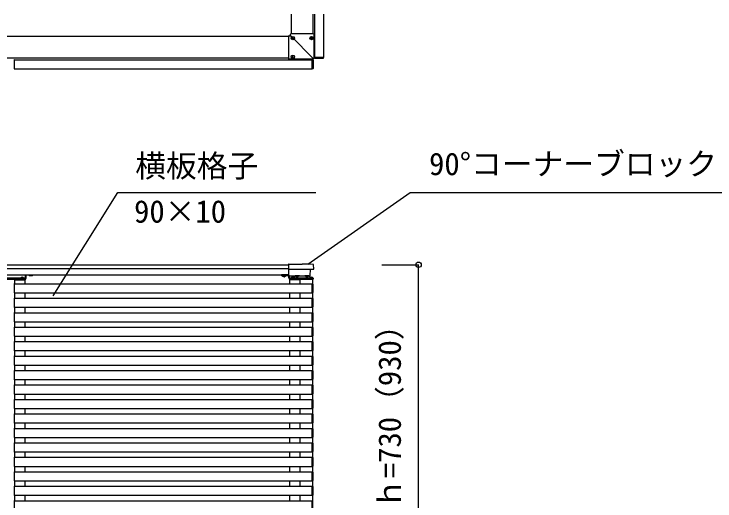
# Model space of a CAD drawing. Units: millimetres, scale not verified. Extents: x -4375 to 4375, y -6502 to 6475.
# Drawn here: x 678 to 2617, y 945 to 2292 of the extents above; entities that cross this region are included whole.
import ezdxf
from ezdxf.enums import TextEntityAlignment as Align

# ---------------------------------------------------------------- set-up
doc = ezdxf.new("R2010")
doc.units = ezdxf.units.MM
doc.header["$LTSCALE"] = 30
for name, color, linetype in [('0-2_YKK_13', 4, 'Continuous'), ('0-3_YKK_A1', 4, 'Continuous'), ('0-4_YKK_D', 6, 'Continuous')]:
    doc.layers.add(name, color=color, linetype=linetype)
doc.styles.add('ＭＳ ゴシック', font='')
doc.styles.get('ＭＳ ゴシック').set_extended_font_data('MS Gothic')

msp = doc.modelspace()

# ---------------------------------------------------------------- linework, layer by layer
at = {"layer": '0-2_YKK_13'}
for p, q in [((1437.81, 2230.5), (1437.81, 2229.82)), ((1437.81, 2229.82), (1437.81, 2168.18)), ((1443.49, 2230.82), (1442.81, 2231.5)), ((1444.43, 2229.88), (1443.49, 2230.82)), ((1444.49, 2236.5), (1443.81, 2236.5)), ((1505.57, 2168.74), (1444.43, 2229.88)), ((1506.13, 2236.5), (1444.49, 2236.5)), ((1506.81, 2236.5), (1506.13, 2236.5)), ((1507.81, 2235.5), (1507.81, 2169.5)), ((1446.96, 2224.65), (1446.96, 2225.35)), ((1446.96, 2225.35), (1448.46, 2225.35)), ((1446.96, 2224.65), (1448.46, 2224.65)), ((1448.96, 2227.35), (1449.66, 2227.35)), ((1448.96, 2225.85), (1448.96, 2227.35)), ((1448.96, 2222.65), (1448.96, 2224.15)), ((1448.96, 2222.65), (1449.66, 2222.65)), ((1449.66, 2225.85), (1449.66, 2227.35)), ((1449.66, 2222.65), (1449.66, 2224.15)), ((1450.16, 2225.35), (1451.66, 2225.35)), ((1450.16, 2224.65), (1451.66, 2224.65)), ((1451.66, 2224.65), (1451.66, 2225.35)), ((1498.96, 2224.65), (1498.96, 2225.35)), ((1498.96, 2225.35), (1500.46, 2225.35)), ((1498.96, 2224.65), (1500.46, 2224.65)), ((1500.96, 2227.35), (1501.66, 2227.35)), ((1500.96, 2225.85), (1500.96, 2227.35)), ((1500.96, 2222.65), (1500.96, 2224.15)), ((1500.96, 2222.65), (1501.66, 2222.65)), ((1501.66, 2225.85), (1501.66, 2227.35)), ((1501.66, 2222.65), (1501.66, 2224.15)), ((1502.16, 2225.35), (1503.66, 2225.35)), ((1502.16, 2224.65), (1503.66, 2224.65)), ((1503.66, 2224.65), (1503.66, 2225.35)), ((1509.51, 2228), (1509.51, 2204.8)), ((1509.01, 2204.3), (1507.81, 2204.3)), ((1446.96, 2172.65), (1446.96, 2173.35)), ((1446.96, 2173.35), (1448.46, 2173.35)), ((1446.96, 2172.65), (1448.46, 2172.65)), ((1448.96, 2175.35), (1449.66, 2175.35)), ((1448.96, 2173.85), (1448.96, 2175.35)), ((1448.96, 2170.65), (1448.96, 2172.15)), ((1449.66, 2173.85), (1449.66, 2175.35)), ((1449.66, 2170.65), (1449.66, 2172.15)), ((1450.16, 2173.35), (1451.66, 2173.35)), ((1450.16, 2172.65), (1451.66, 2172.65)), ((1451.66, 2172.65), (1451.66, 2173.35)), ((1534.61, 2171.5), (1509.01, 2171.5)), ((1509.01, 2171.5), (1509.1, 2169.94)), ((1534.51, 2169.94), (1534.61, 2171.5)), ((680, 2165.3), (678.44, 2165.2)), ((680, 2139.7), (680, 2165.3)), ((1437.81, 2168.18), (1437.81, 2167.5)), ((1504.81, 2166.5), (1438.81, 2166.5)), ((1446.31, 2164.8), (1469.51, 2164.8)), ((1448.96, 2170.65), (1449.66, 2170.65)), ((1470.01, 2165.3), (1470.01, 2166.5)), ((1502.81, 2139.7), (1502.81, 2165.3)), ((1502.81, 2165.3), (1504.37, 2165.2)), ((1504.81, 2166.5), (1504.81, 2166.5)), ((1505.31, 2164.21), (1505.31, 2140.79)), ((1507.81, 2169.5), (1507.81, 2169.5)), ((1510.1, 2169), (1533.52, 2169)), ((678.44, 2139.8), (680, 2139.7)), ((1504.37, 2139.8), (1502.81, 2139.7))]:
    msp.add_line(p, q, dxfattribs=at)
for points in [[(1438.81, 2231.5), (1442.81, 2231.5), (1442.81, 2235.5)], [(1505.57, 2168.74), (1505.71, 2168.59), (1505.85, 2168.46), (1505.97, 2168.33), (1506.08, 2168.23), (1506.16, 2168.15), (1506.22, 2168.09), (1506.25, 2168.06)]]:
    msp.add_lwpolyline(points, dxfattribs=at)
for centre in [(1449.31, 2225), (1501.31, 2225), (1449.31, 2173)]:
    msp.add_circle(centre, 4.75, dxfattribs=at)
for centre, radius, start, end in [((1438.81, 2230.5), 1, 90, 180), ((1443.81, 2235.5), 1, 90, 180), ((1506.81, 2235.5), 1, 0, 90), ((1504.31, 2228), 5.2, 0.00001, 47.69419), ((1448.46, 2225.85), 0.5, 270, 0), ((1448.46, 2224.15), 0.5, 0, 90), ((1450.16, 2225.85), 0.5, 180, 270), ((1450.16, 2224.15), 0.5, 90, 180), ((1500.46, 2225.85), 0.5, 270, 0), ((1500.46, 2224.15), 0.5, 0, 90), ((1502.16, 2225.85), 0.5, 180, 270), ((1502.16, 2224.15), 0.5, 90, 180), ((1509.01, 2204.8), 0.5, 270.00001, 0.00001), ((1448.46, 2173.85), 0.5, 270, 0), ((1448.46, 2172.15), 0.5, 0, 90), ((1450.16, 2173.85), 0.5, 180, 270), ((1450.16, 2172.15), 0.5, 90, 180), ((1438.81, 2167.5), 1, 180, 270), ((1446.31, 2170), 5.2, 222.30569, 270), ((1469.51, 2165.3), 0.5, 270, 0), ((1504.31, 2164.21), 1, 0, 86.5), ((1510.1, 2170), 1, 183.5, 270), ((1533.52, 2170), 1, 270, 356.5), ((1504.31, 2140.79), 1, 273.5, 0)]:
    msp.add_arc(centre, radius, start, end, dxfattribs=at)
msp.add_ellipse((1504.81, 2169.5), major_axis=(-2.12, 2.12), ratio=0.998752, start_param=2.358058, end_param=3.9251274, dxfattribs=at)
at = {"layer": '0-3_YKK_A1'}
for p, q in [((1445.31, 2236.5), (1445.31, 2291.5)), ((1505.31, 2236.5), (1505.31, 2291.5)), ((1509.31, 2291.5), (1509.31, 2171.5)), ((1534.31, 2291.5), (1534.31, 2171.5)), ((680, 2165), (1502.81, 2165)), ((680, 2140), (1502.81, 2140)), ((-154, 1598.2), (1437.5, 1598.2)), ((1437.5, 1599), (1437.5, 1568.63)), ((1438.5, 1600), (1475, 1600)), ((1507.5, 1586.96), (1506.82, 1598.11)), ((-154.13, 1570.2), (1437.5, 1570.2)), ((-154, 1587.7), (1437.5, 1587.7)), ((710, 1561.7), (710, 1570.2)), ((710, 1561.7), (710, 1570.2)), ((712, 1561.7), (712, 1570.2)), ((712, 1561.7), (712, 1570.2)), ((719.23, 1569.35), (719.23, 1570.2)), ((719.23, 1569.35), (719.23, 1570.2)), ((722.11, 1569.35), (722.11, 1570.2)), ((722.11, 1569.35), (722.11, 1570.2)), ((727.89, 1569.35), (727.89, 1570.2)), ((727.89, 1569.35), (727.89, 1570.2)), ((730.77, 1569.35), (730.77, 1570.2)), ((730.77, 1569.35), (730.77, 1570.2)), ((1418, 1570.2), (1418, 1567.7)), ((1437.5, 1570.2), (1418, 1570.2)), ((1438.5, 1585.9), (1506.5, 1585.9)), ((1497.3, 1567.7), (1498.25, 1585.9)), ((709, 1560.7), (641, 1560.7)), ((641, 1560.7), (709, 1560.7)), ((641, 1558.7), (709, 1558.7)), ((709, 1558.7), (641, 1558.7)), ((680.3, 1556.2), (680.3, 1557.2)), ((680.3, 1556.2), (709.2, 1556.2)), ((680.5, 1545.7), (680.5, 1556.2)), ((681.3, 1558.2), (708.2, 1558.2)), ((696.25, 1561.21), (696.25, 1560.7)), ((696.25, 1560.7), (705.75, 1560.7)), ((705.75, 1560.7), (696.25, 1560.7)), ((705.75, 1561.21), (705.75, 1560.7)), ((706, 1558.7), (706, 1560.7)), ((706, 1560.7), (706, 1558.7)), ((706, 1560.7), (706, 1558.7)), ((709, 1545.7), (709, 1556.2)), ((709.2, 1557.2), (709.2, 1556.2)), ((720, 1568.9), (719.23, 1569.35)), ((720, 1568.9), (719.23, 1569.35)), ((720, 1568.9), (730, 1568.9)), ((730, 1568.9), (720, 1568.9)), ((730, 1568.9), (730.77, 1569.35)), ((730, 1568.9), (730.77, 1569.35)), ((1437.5, 1567.7), (1418, 1567.7)), ((1420.25, 1567.6), (1420.25, 1567.7)), ((1429.75, 1567.6), (1429.75, 1567.7)), ((1437.5, 1567.7), (1438.5, 1567.7)), ((1438, 1561.7), (1438, 1567.7)), ((1438, 1561.7), (1438, 1567.7)), ((1440, 1567.7), (1438, 1567.7)), ((1440, 1565.7), (1438, 1565.7)), ((1438.5, 1567.7), (1497.3, 1567.7)), ((1440, 1561.7), (1440, 1567.7)), ((1440, 1561.7), (1440, 1567.7)), ((1440.8, 1557.2), (1440.8, 1556.2)), ((1469.7, 1556.2), (1440.8, 1556.2)), ((1506, 1560.7), (1441, 1560.7)), ((1441, 1545.7), (1441, 1556.2)), ((1468.7, 1558.2), (1441.8, 1558.2)), ((1444, 1560.7), (1444, 1558.7)), ((1444, 1560.7), (1444, 1558.7)), ((1444.25, 1561.21), (1444.25, 1560.7)), ((1444.25, 1561.21), (1444.25, 1560.7)), ((1444.25, 1560.7), (1453.75, 1560.7)), ((1444.25, 1560.7), (1453.75, 1560.7)), ((1456, 1567.7), (1454, 1565.7)), ((1454, 1565.7), (1454, 1560.7)), ((1467.5, 1567.7), (1456, 1567.7)), ((1466.25, 1567.7), (1456.75, 1567.7)), ((1466.25, 1567.19), (1466.25, 1567.7)), ((1469.5, 1545.7), (1469.5, 1556.2)), ((1469.7, 1556.2), (1469.7, 1557.2)), ((1494, 1567.7), (1482.5, 1567.7)), ((1493.25, 1567.7), (1483.75, 1567.7)), ((1493.25, 1567.19), (1493.25, 1567.7)), ((1494, 1567.7), (1496, 1565.7)), ((1496, 1565.7), (1496, 1560.7)), ((1496.25, 1561.21), (1496.25, 1560.7)), ((1496.25, 1561.21), (1496.25, 1560.7)), ((1496.25, 1560.7), (1505.75, 1560.7)), ((1496.25, 1560.7), (1505.75, 1560.7)), ((1497.3, 1560.7), (1497.3, 1560.7)), ((1503, 1558.7), (1504.06, 1558.64)), ((1505, 806.2), (1505, 1558.2)), ((680, 1545.7), (1502.5, 1545.7)), ((680, 1521), (680, 1545.4)), ((1502.5, 1521), (1502.5, 1545.4)), ((1505, 1544.91), (1505, 1521.49)), ((678.44, 1520.49), (680, 1520.4)), ((680, 1520.4), (680, 1521)), ((680, 1520.7), (1502.5, 1520.7)), ((680.5, 1505.7), (680.5, 1520.7)), ((709, 1505.7), (709, 1520.7)), ((1441, 1505.7), (1441, 1520.7)), ((1469.5, 1505.7), (1469.5, 1520.7)), ((1502.5, 1520.4), (1502.5, 1521)), ((1504.06, 1520.49), (1502.5, 1520.4)), ((680, 1505.7), (1502.5, 1505.7)), ((680, 1481), (680, 1505.4)), ((1502.5, 1481), (1502.5, 1505.4)), ((1505, 1504.91), (1505, 1481.49)), ((678.44, 1480.49), (680, 1480.4)), ((680, 1480.4), (680, 1481)), ((680, 1480.7), (1502.5, 1480.7)), ((680.5, 1465.7), (680.5, 1480.7)), ((709, 1465.7), (709, 1480.7)), ((1441, 1465.7), (1441, 1480.7)), ((1469.5, 1465.7), (1469.5, 1480.7)), ((1502.5, 1480.4), (1502.5, 1481)), ((1504.06, 1480.49), (1502.5, 1480.4)), ((680, 1465.7), (1502.5, 1465.7)), ((680, 1441), (680, 1465.4)), ((1502.5, 1441), (1502.5, 1465.4)), ((1505, 1464.91), (1505, 1441.49)), ((678.44, 1440.49), (680, 1440.4)), ((680, 1440.4), (680, 1441)), ((680, 1440.7), (1502.5, 1440.7)), ((680.5, 1425.7), (680.5, 1440.7)), ((709, 1425.7), (709, 1440.7)), ((1441, 1425.7), (1441, 1440.7)), ((1469.5, 1425.7), (1469.5, 1440.7)), ((1502.5, 1440.4), (1502.5, 1441)), ((1504.06, 1440.49), (1502.5, 1440.4)), ((680, 1425.7), (1502.5, 1425.7)), ((680, 1401), (680, 1425.4)), ((1502.5, 1401), (1502.5, 1425.4)), ((1505, 1424.91), (1505, 1401.49)), ((678.44, 1400.49), (680, 1400.4)), ((680, 1400.4), (680, 1401)), ((680, 1400.7), (1502.5, 1400.7)), ((680.5, 1385.7), (680.5, 1400.7)), ((709, 1385.7), (709, 1400.7)), ((1441, 1385.7), (1441, 1400.7)), ((1469.5, 1385.7), (1469.5, 1400.7)), ((1502.5, 1400.4), (1502.5, 1401)), ((1504.06, 1400.49), (1502.5, 1400.4)), ((680, 1385.7), (1502.5, 1385.7)), ((680, 1361), (680, 1385.4)), ((1502.5, 1361), (1502.5, 1385.4)), ((1505, 1384.91), (1505, 1361.49)), ((678.44, 1360.49), (680, 1360.4)), ((680, 1360.4), (680, 1361)), ((680, 1360.7), (1502.5, 1360.7)), ((680.5, 1345.7), (680.5, 1360.7)), ((709, 1345.7), (709, 1360.7)), ((1441, 1345.7), (1441, 1360.7)), ((1469.5, 1345.7), (1469.5, 1360.7)), ((1502.5, 1360.4), (1502.5, 1361)), ((1504.06, 1360.49), (1502.5, 1360.4)), ((680, 1345.7), (1502.5, 1345.7)), ((680, 1321), (680, 1345.4)), ((1502.5, 1321), (1502.5, 1345.4)), ((1505, 1344.91), (1505, 1321.49)), ((678.44, 1320.49), (680, 1320.4)), ((680, 1320.4), (680, 1321)), ((680, 1320.7), (1502.5, 1320.7)), ((680.5, 1305.7), (680.5, 1320.7)), ((709, 1305.7), (709, 1320.7)), ((1441, 1305.7), (1441, 1320.7)), ((1469.5, 1305.7), (1469.5, 1320.7)), ((1502.5, 1320.4), (1502.5, 1321)), ((1504.06, 1320.49), (1502.5, 1320.4)), ((680, 1305.7), (1502.5, 1305.7)), ((680, 1281), (680, 1305.4)), ((1502.5, 1281), (1502.5, 1305.4)), ((1505, 1304.91), (1505, 1281.49)), ((678.44, 1280.49), (680, 1280.4)), ((680, 1280.4), (680, 1281)), ((680, 1280.7), (1502.5, 1280.7)), ((680.5, 1265.7), (680.5, 1280.7)), ((709, 1265.7), (709, 1280.7)), ((1441, 1265.7), (1441, 1280.7)), ((1469.5, 1265.7), (1469.5, 1280.7)), ((1502.5, 1280.4), (1502.5, 1281)), ((1504.06, 1280.49), (1502.5, 1280.4)), ((680, 1265.7), (1502.5, 1265.7)), ((680, 1241), (680, 1265.4)), ((1502.5, 1241), (1502.5, 1265.4)), ((1505, 1264.91), (1505, 1241.49)), ((678.44, 1240.49), (680, 1240.4)), ((680, 1240.4), (680, 1241)), ((680, 1240.7), (1502.5, 1240.7)), ((680.5, 1225.7), (680.5, 1240.7)), ((709, 1225.7), (709, 1240.7)), ((1441, 1225.7), (1441, 1240.7)), ((1469.5, 1225.7), (1469.5, 1240.7)), ((1502.5, 1240.4), (1502.5, 1241)), ((1504.06, 1240.49), (1502.5, 1240.4)), ((680, 1225.7), (1502.5, 1225.7)), ((680, 1201), (680, 1225.4)), ((1502.5, 1201), (1502.5, 1225.4)), ((1505, 1224.91), (1505, 1201.49)), ((678.44, 1200.49), (680, 1200.4)), ((680, 1200.4), (680, 1201)), ((680, 1200.7), (1502.5, 1200.7)), ((680, 1185.7), (1502.5, 1185.7)), ((680, 1161), (680, 1185.4)), ((680.5, 1185.7), (680.5, 1200.7)), ((709, 1185.7), (709, 1200.7)), ((1441, 1185.7), (1441, 1200.7)), ((1469.5, 1185.7), (1469.5, 1200.7)), ((1502.5, 1200.4), (1502.5, 1201)), ((1504.06, 1200.49), (1502.5, 1200.4)), ((1502.5, 1161), (1502.5, 1185.4)), ((1505, 1184.91), (1505, 1161.49)), ((678.44, 1160.49), (680, 1160.4)), ((680, 1160.4), (680, 1161)), ((680, 1160.7), (1502.5, 1160.7)), ((680, 1145.7), (1502.5, 1145.7)), ((680, 1121), (680, 1145.4)), ((680.5, 1145.7), (680.5, 1160.7)), ((709, 1145.7), (709, 1160.7)), ((1441, 1145.7), (1441, 1160.7)), ((1469.5, 1145.7), (1469.5, 1160.7)), ((1502.5, 1160.4), (1502.5, 1161)), ((1504.06, 1160.49), (1502.5, 1160.4)), ((1502.5, 1121), (1502.5, 1145.4)), ((1505, 1144.91), (1505, 1121.49)), ((678.44, 1120.49), (680, 1120.4)), ((680, 1120.4), (680, 1121)), ((680, 1120.7), (1502.5, 1120.7)), ((680, 1105.7), (1502.5, 1105.7)), ((680, 1081), (680, 1105.4)), ((680.5, 1105.7), (680.5, 1120.7)), ((709, 1105.7), (709, 1120.7)), ((1441, 1105.7), (1441, 1120.7)), ((1469.5, 1105.7), (1469.5, 1120.7)), ((1502.5, 1120.4), (1502.5, 1121)), ((1504.06, 1120.49), (1502.5, 1120.4)), ((1502.5, 1081), (1502.5, 1105.4)), ((1505, 1104.91), (1505, 1081.49)), ((678.44, 1080.49), (680, 1080.4)), ((680, 1080.4), (680, 1081)), ((680, 1080.7), (1502.5, 1080.7)), ((680.5, 1065.7), (680.5, 1080.7)), ((709, 1065.7), (709, 1080.7)), ((1441, 1065.7), (1441, 1080.7)), ((1469.5, 1065.7), (1469.5, 1080.7)), ((1502.5, 1080.4), (1502.5, 1081)), ((1504.06, 1080.49), (1502.5, 1080.4)), ((680, 1065.7), (1502.5, 1065.7)), ((680, 1041), (680, 1065.4)), ((1502.5, 1041), (1502.5, 1065.4)), ((1505, 1064.91), (1505, 1041.49)), ((678.44, 1040.49), (680, 1040.4)), ((680, 1040.4), (680, 1041)), ((680, 1040.7), (1502.5, 1040.7)), ((680.5, 1025.7), (680.5, 1040.7)), ((709, 1025.7), (709, 1040.7)), ((1441, 1025.7), (1441, 1040.7)), ((1469.5, 1025.7), (1469.5, 1040.7)), ((1502.5, 1040.4), (1502.5, 1041)), ((1504.06, 1040.49), (1502.5, 1040.4)), ((680, 1025.7), (1502.5, 1025.7)), ((680, 1001), (680, 1025.4)), ((1502.5, 1001), (1502.5, 1025.4)), ((1505, 1024.91), (1505, 1001.49)), ((678.44, 1000.49), (680, 1000.4)), ((680, 1000.4), (680, 1001)), ((680, 1000.7), (1502.5, 1000.7)), ((680.5, 985.7), (680.5, 1000.7)), ((709, 985.7), (709, 1000.7)), ((1441, 985.7), (1441, 1000.7)), ((1469.5, 985.7), (1469.5, 1000.7)), ((1502.5, 1000.4), (1502.5, 1001)), ((1504.06, 1000.49), (1502.5, 1000.4)), ((680, 985.7), (1502.5, 985.7)), ((680, 961), (680, 985.4)), ((1502.5, 961), (1502.5, 985.4)), ((1505, 984.91), (1505, 961.49)), ((678.44, 960.49), (680, 960.4)), ((680, 960.4), (680, 961)), ((680, 960.7), (1502.5, 960.7)), ((680.5, 945.7), (680.5, 960.7)), ((709, 945.7), (709, 960.7)), ((1441, 945.7), (1441, 960.7)), ((1469.5, 945.7), (1469.5, 960.7)), ((1502.5, 960.4), (1502.5, 961)), ((1504.06, 960.49), (1502.5, 960.4)), ((680, 945.7), (1502.5, 945.7)), ((680, 921), (680, 945.4)), ((1502.5, 921), (1502.5, 945.4))]:
    msp.add_line(p, q, dxfattribs=at)
for points in [[(1437.81, 2229), (679.5, 2229), (-154, 2229)], [(1437.81, 2169), (679.5, 2169), (-154, 2169)], [(696.25, 1561.21), (705.75, 1561.21), (705.75, 1560.7)], [(705.75, 1561.21), (696.25, 1561.21), (696.25, 1560.7)], [(1441, 1558.7), (1506, 1558.7), (1506, 1560.7)], [(1444.25, 1561.21), (1453.75, 1561.21), (1453.75, 1560.7)], [(1444.25, 1561.21), (1453.75, 1561.21), (1453.75, 1560.7)], [(1466.25, 1567.19), (1456.75, 1567.19), (1456.75, 1567.7)], [(1493.25, 1567.19), (1483.75, 1567.19), (1483.75, 1567.7)], [(1496.25, 1561.21), (1505.75, 1561.21), (1505.75, 1560.7)], [(1496.25, 1561.21), (1505.75, 1561.21), (1505.75, 1560.7)], [(1506, 1558.7), (1506, 1560.7), (1506, 1558.7)], [(680, 1545.4), (680, 1546), (678.44, 1545.9)], [(1502.5, 1545.4), (1502.5, 1546), (1504.06, 1545.9)], [(680, 1505.4), (680, 1506), (678.44, 1505.9)], [(1502.5, 1505.4), (1502.5, 1506), (1504.06, 1505.9)], [(680, 1465.4), (680, 1466), (678.44, 1465.9)], [(1502.5, 1465.4), (1502.5, 1466), (1504.06, 1465.9)], [(680, 1425.4), (680, 1426), (678.44, 1425.9)], [(1502.5, 1425.4), (1502.5, 1426), (1504.06, 1425.9)], [(680, 1385.4), (680, 1386), (678.44, 1385.9)], [(1502.5, 1385.4), (1502.5, 1386), (1504.06, 1385.9)], [(680, 1345.4), (680, 1346), (678.44, 1345.9)], [(1502.5, 1345.4), (1502.5, 1346), (1504.06, 1345.9)], [(680, 1305.4), (680, 1306), (678.44, 1305.9)], [(1502.5, 1305.4), (1502.5, 1306), (1504.06, 1305.9)], [(680, 1265.4), (680, 1266), (678.44, 1265.9)], [(1502.5, 1265.4), (1502.5, 1266), (1504.06, 1265.9)], [(680, 1225.4), (680, 1226), (678.44, 1225.9)], [(1502.5, 1225.4), (1502.5, 1226), (1504.06, 1225.9)], [(680, 1185.4), (680, 1186), (678.44, 1185.9)], [(1502.5, 1185.4), (1502.5, 1186), (1504.06, 1185.9)], [(680, 1145.4), (680, 1146), (678.44, 1145.9)], [(1502.5, 1145.4), (1502.5, 1146), (1504.06, 1145.9)], [(680, 1105.4), (680, 1106), (678.44, 1105.9)], [(1502.5, 1105.4), (1502.5, 1106), (1504.06, 1105.9)], [(680, 1065.4), (680, 1066), (678.44, 1065.9)], [(1502.5, 1065.4), (1502.5, 1066), (1504.06, 1065.9)], [(680, 1025.4), (680, 1026), (678.44, 1025.9)], [(1502.5, 1025.4), (1502.5, 1026), (1504.06, 1025.9)], [(680, 985.4), (680, 986), (678.44, 985.9)], [(1502.5, 985.4), (1502.5, 986), (1504.06, 985.9)], [(680, 945.4), (680, 946), (678.44, 945.9)], [(1502.5, 945.4), (1502.5, 946), (1504.06, 945.9)]]:
    msp.add_lwpolyline(points, dxfattribs=at)
for points in [[(644, 1558.7), (706, 1558.7), (706, 1558.2), (644, 1558.2)], [(706, 1558.7), (644, 1558.7), (644, 1558.2), (706, 1558.2)], [(1444, 1558.7), (1506, 1558.7), (1506, 1558.2), (1444, 1558.2)], [(1506, 1558.7), (1444, 1558.7), (1444, 1558.2), (1506, 1558.2)]]:
    msp.add_lwpolyline(points, close=True, dxfattribs=at)
for centre, radius, start, end in [((1438.5, 1599), 1, 89.99999, 179.99999), ((1475, 1098.2), 501.8, 86.47192, 90.00333), ((1505.82, 1598.05), 1, 3.49999, 86.47192), ((1438.5, 1586.9), 1, 179.99999, 269.99999), ((1506.5, 1586.9), 1, 269.99999, 3.49999), ((681.3, 1557.2), 1, 90, 180), ((701, 1557.93), 5.77, 34.65097, 145.34903), ((701, 1557.93), 5.77, 34.65097, 145.34903), ((708.2, 1557.2), 1, 0, 90), ((709, 1561.7), 1, 270, 0), ((709, 1561.7), 3, 270, 0), ((709, 1561.7), 1, 270, 0), ((709, 1561.7), 3, 270, 0), ((720.67, 1571.46), 2.56, 235.61708, 304.38292), ((720.67, 1571.46), 2.56, 235.61708, 304.38292), ((725, 1578.45), 9.55, 252.41276, 287.58724), ((725, 1578.45), 9.55, 252.41276, 287.58724), ((729.33, 1571.46), 2.56, 235.61708, 304.38292), ((729.33, 1571.46), 2.56, 235.61708, 304.38292), ((1425, 1571.1), 5.9, 216.38155, 236.151), ((1425, 1571.1), 5.9, 236.151, 303.84899), ((1425, 1571.1), 5.9, 303.84899, 323.61843), ((1441, 1561.7), 3, 180, 270), ((1441, 1561.7), 3, 179.99999, 269.99999), ((1441, 1561.7), 1, 180, 270), ((1441, 1561.7), 1, 179.99999, 269.99999), ((1441.8, 1557.2), 1, 90, 180), ((1449, 1557.93), 5.77, 34.65097, 145.34903), ((1449, 1557.93), 5.77, 34.65096, 145.34902), ((1461.5, 1570.47), 5.77, 214.65096, 325.34902), ((1468.7, 1557.2), 1, 0, 90), ((1488.5, 1570.47), 5.77, 214.65096, 325.34902), ((1501, 1557.93), 5.77, 34.65097, 145.34903), ((1501, 1557.93), 5.77, 34.65096, 145.34902), ((1504, 1557.64), 1, 0.00001, 86.50001), ((1504, 1544.91), 1, 0, 86.5), ((1504, 1521.49), 1, 273.5, 0), ((1504, 1504.91), 1, 0, 86.5), ((1504, 1481.49), 1, 273.5, 0), ((1504, 1464.91), 1, 0, 86.5), ((1504, 1441.49), 1, 273.5, 0), ((1504, 1424.91), 1, 0, 86.5), ((1504, 1401.49), 1, 273.5, 0), ((1504, 1384.91), 1, 0, 86.5), ((1504, 1361.49), 1, 273.5, 0), ((1504, 1344.91), 1, 0, 86.5), ((1504, 1321.49), 1, 273.5, 0), ((1504, 1304.91), 1, 0, 86.5), ((1504, 1281.49), 1, 273.5, 0), ((1504, 1264.91), 1, 0, 86.5), ((1504, 1241.49), 1, 273.5, 0), ((1504, 1224.91), 1, 0, 86.5), ((1504, 1201.49), 1, 273.5, 0), ((1504, 1184.91), 1, 0, 86.5), ((1504, 1161.49), 1, 273.5, 0), ((1504, 1144.91), 1, 0, 86.5), ((1504, 1121.49), 1, 273.5, 0), ((1504, 1104.91), 1, 0, 86.5), ((1504, 1081.49), 1, 273.5, 0), ((1504, 1064.91), 1, 0, 86.5), ((1504, 1041.49), 1, 273.5, 0), ((1504, 1024.91), 1, 0, 86.5), ((1504, 1001.49), 1, 273.5, 0), ((1504, 984.91), 1, 0, 86.5), ((1504, 961.49), 1, 273.5, 0), ((1504, 944.91), 1, 0, 86.5)]:
    msp.add_arc(centre, radius, start, end, dxfattribs=at)
msp.add_ellipse((1438.5, 1568.46), major_axis=(0.01, -19.11), ratio=0.052332, start_param=4.7036504, end_param=4.7524207, dxfattribs=at)
at = {"layer": '0-4_YKK_D'}
for p, q in [((1695.93, 1598.2), (1798, 1598.2)), ((1797, 868.2), (1797, 1598.2))]:
    msp.add_line(p, q, dxfattribs=at)
for points in [[(786.26, 1511.9), (965.16, 1798.2), (1513.11, 1798.2)], [(1490.43, 1599.76), (1773.83, 1798.2), (2933.15, 1798.2)]]:
    msp.add_lwpolyline(points, dxfattribs=at)
msp.add_circle((1797, 1598.2), 7.5, dxfattribs=at)

# ---------------------------------------------------------------- texts
at = {"layer": '0-4_YKK_D', "style": 'ＭＳ ゴシック'}
for s, p in [('横板格子', (1013.73, 1821.81)), ('90°コーナーブロック', (1826.02, 1827.22)), ('90×10', (1010.35, 1695.86))]:
    msp.add_text(s, height=62.32, dxfattribs=at).set_placement(p, align=Align.BOTTOM_LEFT)
msp.add_text('ｈ=730（930）', height=62.32, rotation=90, dxfattribs=at).set_placement((1766.86, 922.9), align=Align.BOTTOM_LEFT)

doc.saveas('drawing.dxf')
